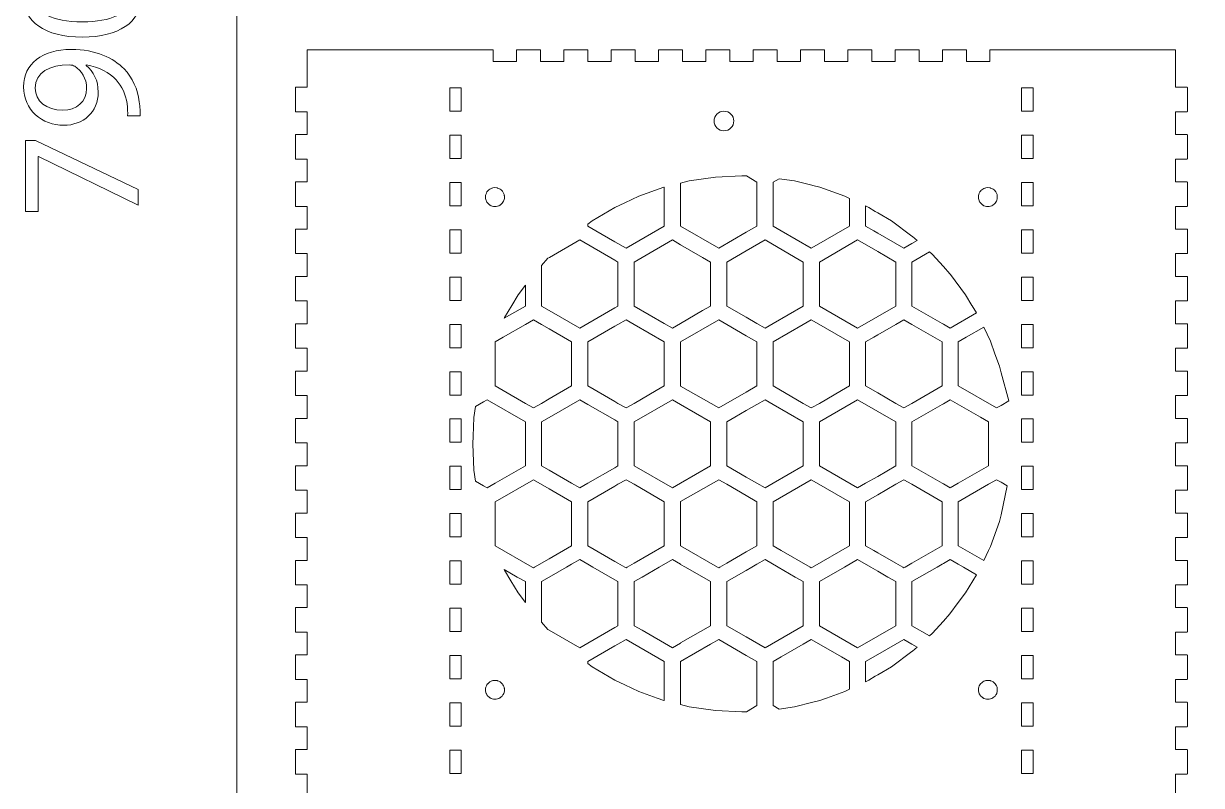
# Model space of a CAD drawing. Header units: millimetres. Extents: x -359 to 570, y -577 to 281.
# Drawn here: x -359.3 to -60.6, y -374.6 to -181.4 of the extents above; entities that cross this region are included whole.
import ezdxf

# ---------------------------------------------------------------- set-up
doc = ezdxf.new("R2010")
doc.units = ezdxf.units.MM
doc.header["$MEASUREMENT"] = 0
doc.layers.add('Layer 1', color=7, linetype='Continuous')

# ---------------------------------------------------------------- blocks, each defined once
blk = doc.blocks.new('block 50')
at = {"layer": 'Layer 1', "color": 7, "lineweight": 5}
blk.add_lwpolyline([(-251.25, -200.64), (-251.25, -197.68), (-248.33, -197.68), (-248.33, -203.6), (-251.25, -203.6), (-251.25, -200.64)], dxfattribs=at)
blk = doc.blocks.new('block 51')
at = {"layer": 'Layer 1', "color": 7, "lineweight": 5}
blk.add_lwpolyline([(-251.25, -212.64), (-251.25, -209.68), (-248.33, -209.68), (-248.33, -215.6), (-251.25, -215.6), (-251.25, -212.64)], dxfattribs=at)
blk = doc.blocks.new('block 52')
at = {"layer": 'Layer 1', "color": 7, "lineweight": 5}
blk.add_lwpolyline([(-251.25, -224.64), (-251.25, -221.68), (-248.33, -221.68), (-248.33, -227.6), (-251.25, -227.6), (-251.25, -224.64)], dxfattribs=at)
blk = doc.blocks.new('block 53')
at = {"layer": 'Layer 1', "color": 7, "lineweight": 5}
blk.add_lwpolyline([(-251.25, -236.64), (-251.25, -233.68), (-248.33, -233.68), (-248.33, -239.6), (-251.25, -239.6), (-251.25, -236.64)], dxfattribs=at)
blk = doc.blocks.new('block 54')
at = {"layer": 'Layer 1', "color": 7, "lineweight": 5}
blk.add_lwpolyline([(-251.25, -248.64), (-251.25, -245.68), (-248.33, -245.68), (-248.33, -251.6), (-251.25, -251.6), (-251.25, -248.64)], dxfattribs=at)
blk = doc.blocks.new('block 55')
at = {"layer": 'Layer 1', "color": 7, "lineweight": 5}
blk.add_lwpolyline([(-251.25, -260.64), (-251.25, -257.68), (-248.33, -257.68), (-248.33, -263.6), (-251.25, -263.6), (-251.25, -260.64)], dxfattribs=at)
blk = doc.blocks.new('block 56')
at = {"layer": 'Layer 1', "color": 7, "lineweight": 5}
blk.add_lwpolyline([(-251.25, -272.64), (-251.25, -269.68), (-248.33, -269.68), (-248.33, -275.6), (-251.25, -275.6), (-251.25, -272.64)], dxfattribs=at)
blk = doc.blocks.new('block 57')
at = {"layer": 'Layer 1', "color": 7, "lineweight": 5}
blk.add_lwpolyline([(-251.25, -284.64), (-251.25, -281.68), (-248.33, -281.68), (-248.33, -287.6), (-251.25, -287.6), (-251.25, -284.64)], dxfattribs=at)
blk = doc.blocks.new('block 58')
at = {"layer": 'Layer 1', "color": 7, "lineweight": 5}
blk.add_lwpolyline([(-251.25, -296.64), (-251.25, -293.68), (-248.33, -293.68), (-248.33, -299.6), (-251.25, -299.6), (-251.25, -296.64)], dxfattribs=at)
blk = doc.blocks.new('block 59')
at = {"layer": 'Layer 1', "color": 7, "lineweight": 5}
blk.add_lwpolyline([(-251.25, -308.64), (-251.25, -305.68), (-248.33, -305.68), (-248.33, -311.6), (-251.25, -311.6), (-251.25, -308.64)], dxfattribs=at)
blk = doc.blocks.new('block 60')
at = {"layer": 'Layer 1', "color": 7, "lineweight": 5}
blk.add_lwpolyline([(-251.25, -320.64), (-251.25, -317.68), (-248.33, -317.68), (-248.33, -323.6), (-251.25, -323.6), (-251.25, -320.64)], dxfattribs=at)
blk = doc.blocks.new('block 61')
at = {"layer": 'Layer 1', "color": 7, "lineweight": 5}
blk.add_lwpolyline([(-251.25, -332.64), (-251.25, -329.68), (-248.33, -329.68), (-248.33, -335.6), (-251.25, -335.6), (-251.25, -332.64)], dxfattribs=at)
blk = doc.blocks.new('block 62')
at = {"layer": 'Layer 1', "color": 7, "lineweight": 5}
blk.add_lwpolyline([(-251.25, -344.64), (-251.25, -341.68), (-248.33, -341.68), (-248.33, -347.6), (-251.25, -347.6), (-251.25, -344.64)], dxfattribs=at)
blk = doc.blocks.new('block 63')
at = {"layer": 'Layer 1', "color": 7, "lineweight": 5}
blk.add_lwpolyline([(-251.25, -356.64), (-251.25, -353.68), (-248.33, -353.68), (-248.33, -359.6), (-251.25, -359.6), (-251.25, -356.64)], dxfattribs=at)
blk = doc.blocks.new('block 64')
at = {"layer": 'Layer 1', "color": 7, "lineweight": 5}
blk.add_lwpolyline([(-251.25, -368.64), (-251.25, -365.68), (-248.33, -365.68), (-248.33, -371.6), (-251.25, -371.6), (-251.25, -368.64)], dxfattribs=at)
blk = doc.blocks.new('block 80')
at = {"layer": 'Layer 1', "color": 7, "lineweight": 5}
blk.add_lwpolyline([(-106.25, -200.64), (-106.25, -197.68), (-103.33, -197.68), (-103.33, -203.6), (-106.25, -203.6), (-106.25, -200.64)], dxfattribs=at)
blk = doc.blocks.new('block 81')
at = {"layer": 'Layer 1', "color": 7, "lineweight": 5}
blk.add_lwpolyline([(-106.25, -212.64), (-106.25, -209.68), (-103.33, -209.68), (-103.33, -215.6), (-106.25, -215.6), (-106.25, -212.64)], dxfattribs=at)
blk = doc.blocks.new('block 82')
at = {"layer": 'Layer 1', "color": 7, "lineweight": 5}
blk.add_lwpolyline([(-106.25, -224.64), (-106.25, -221.68), (-103.33, -221.68), (-103.33, -227.6), (-106.25, -227.6), (-106.25, -224.64)], dxfattribs=at)
blk = doc.blocks.new('block 83')
at = {"layer": 'Layer 1', "color": 7, "lineweight": 5}
blk.add_lwpolyline([(-106.25, -236.64), (-106.25, -233.68), (-103.33, -233.68), (-103.33, -239.6), (-106.25, -239.6), (-106.25, -236.64)], dxfattribs=at)
blk = doc.blocks.new('block 84')
at = {"layer": 'Layer 1', "color": 7, "lineweight": 5}
blk.add_lwpolyline([(-106.25, -248.64), (-106.25, -245.68), (-103.33, -245.68), (-103.33, -251.6), (-106.25, -251.6), (-106.25, -248.64)], dxfattribs=at)
blk = doc.blocks.new('block 85')
at = {"layer": 'Layer 1', "color": 7, "lineweight": 5}
blk.add_lwpolyline([(-106.25, -260.64), (-106.25, -257.68), (-103.33, -257.68), (-103.33, -263.6), (-106.25, -263.6), (-106.25, -260.64)], dxfattribs=at)
blk = doc.blocks.new('block 86')
at = {"layer": 'Layer 1', "color": 7, "lineweight": 5}
blk.add_lwpolyline([(-106.25, -272.64), (-106.25, -269.68), (-103.33, -269.68), (-103.33, -275.6), (-106.25, -275.6), (-106.25, -272.64)], dxfattribs=at)
blk = doc.blocks.new('block 87')
at = {"layer": 'Layer 1', "color": 7, "lineweight": 5}
blk.add_lwpolyline([(-106.25, -284.64), (-106.25, -281.68), (-103.33, -281.68), (-103.33, -287.6), (-106.25, -287.6), (-106.25, -284.64)], dxfattribs=at)
blk = doc.blocks.new('block 88')
at = {"layer": 'Layer 1', "color": 7, "lineweight": 5}
blk.add_lwpolyline([(-106.25, -296.64), (-106.25, -293.68), (-103.33, -293.68), (-103.33, -299.6), (-106.25, -299.6), (-106.25, -296.64)], dxfattribs=at)
blk = doc.blocks.new('block 89')
at = {"layer": 'Layer 1', "color": 7, "lineweight": 5}
blk.add_lwpolyline([(-106.25, -308.64), (-106.25, -305.68), (-103.33, -305.68), (-103.33, -311.6), (-106.25, -311.6), (-106.25, -308.64)], dxfattribs=at)
blk = doc.blocks.new('block 90')
at = {"layer": 'Layer 1', "color": 7, "lineweight": 5}
blk.add_lwpolyline([(-106.25, -320.64), (-106.25, -317.68), (-103.33, -317.68), (-103.33, -323.6), (-106.25, -323.6), (-106.25, -320.64)], dxfattribs=at)
blk = doc.blocks.new('block 91')
at = {"layer": 'Layer 1', "color": 7, "lineweight": 5}
blk.add_lwpolyline([(-106.25, -332.64), (-106.25, -329.68), (-103.33, -329.68), (-103.33, -335.6), (-106.25, -335.6), (-106.25, -332.64)], dxfattribs=at)
blk = doc.blocks.new('block 92')
at = {"layer": 'Layer 1', "color": 7, "lineweight": 5}
blk.add_lwpolyline([(-106.25, -344.64), (-106.25, -341.68), (-103.33, -341.68), (-103.33, -347.6), (-106.25, -347.6), (-106.25, -344.64)], dxfattribs=at)
blk = doc.blocks.new('block 93')
at = {"layer": 'Layer 1', "color": 7, "lineweight": 5}
blk.add_lwpolyline([(-106.25, -356.64), (-106.25, -353.68), (-103.33, -353.68), (-103.33, -359.6), (-106.25, -359.6), (-106.25, -356.64)], dxfattribs=at)
blk = doc.blocks.new('block 94')
at = {"layer": 'Layer 1', "color": 7, "lineweight": 5}
blk.add_lwpolyline([(-106.25, -368.64), (-106.25, -365.68), (-103.33, -365.68), (-103.33, -371.6), (-106.25, -371.6), (-106.25, -368.64)], dxfattribs=at)
blk = doc.blocks.new('block 110')
at = {"layer": 'Layer 1', "color": 7, "lineweight": 5}
blk.add_lwpolyline([(-239.79, -227.79), (-239.87, -227.79), (-240.13, -227.76), (-240.46, -227.69), (-240.78, -227.57), (-241.01, -227.45), (-241.09, -227.41), (-241.16, -227.36), (-241.36, -227.2), (-241.6, -226.96), (-241.81, -226.69), (-241.94, -226.46), (-241.97, -226.39), (-242.02, -226.28), (-242.16, -225.73), (-242.18, -225.16), (-242.16, -225.05), (-242.15, -224.96), (-242.09, -224.71), (-241.97, -224.39), (-241.81, -224.09), (-241.66, -223.88), (-241.6, -223.82), (-241.54, -223.75), (-241.36, -223.57), (-241.09, -223.37), (-240.79, -223.21), (-240.55, -223.11), (-240.47, -223.09), (-240.35, -223.05), (-239.79, -222.99), (-239.22, -223.05), (-239.11, -223.09), (-239.03, -223.11), (-238.79, -223.21), (-238.49, -223.37), (-238.21, -223.57), (-238.03, -223.75), (-237.97, -223.82), (-237.92, -223.88), (-237.77, -224.09), (-237.6, -224.39), (-237.48, -224.71), (-237.42, -224.96), (-237.41, -225.05), (-237.4, -225.16), (-237.41, -225.73), (-237.56, -226.28), (-237.6, -226.39), (-237.64, -226.46), (-237.77, -226.69), (-237.97, -226.96), (-238.21, -227.2), (-238.42, -227.36), (-238.49, -227.41), (-238.56, -227.45), (-238.79, -227.57), (-239.11, -227.69), (-239.45, -227.76), (-239.7, -227.79), (-239.79, -227.79)], dxfattribs=at)
blk = doc.blocks.new('block 111')
at = {"layer": 'Layer 1', "color": 7, "lineweight": 5}
blk.add_lwpolyline([(-114.79, -227.79), (-114.87, -227.79), (-115.13, -227.76), (-115.46, -227.69), (-115.78, -227.57), (-116.01, -227.45), (-116.09, -227.41), (-116.16, -227.36), (-116.36, -227.2), (-116.6, -226.96), (-116.81, -226.69), (-116.93, -226.46), (-116.97, -226.39), (-117.02, -226.28), (-117.16, -225.73), (-117.18, -225.16), (-117.16, -225.05), (-117.15, -224.96), (-117.09, -224.71), (-116.97, -224.39), (-116.81, -224.09), (-116.65, -223.88), (-116.6, -223.82), (-116.54, -223.75), (-116.36, -223.57), (-116.08, -223.37), (-115.79, -223.21), (-115.55, -223.11), (-115.47, -223.09), (-115.35, -223.05), (-114.79, -222.99), (-114.22, -223.05), (-114.11, -223.09), (-114.03, -223.11), (-113.79, -223.21), (-113.49, -223.37), (-113.21, -223.57), (-113.03, -223.75), (-112.97, -223.82), (-112.92, -223.88), (-112.77, -224.09), (-112.6, -224.39), (-112.48, -224.71), (-112.42, -224.96), (-112.41, -225.05), (-112.4, -225.16), (-112.41, -225.73), (-112.55, -226.28), (-112.6, -226.39), (-112.64, -226.46), (-112.77, -226.69), (-112.97, -226.96), (-113.21, -227.2), (-113.42, -227.36), (-113.49, -227.41), (-113.56, -227.45), (-113.79, -227.57), (-114.11, -227.69), (-114.44, -227.76), (-114.7, -227.79), (-114.79, -227.79)], dxfattribs=at)
blk = doc.blocks.new('block 112')
at = {"layer": 'Layer 1', "color": 7, "lineweight": 5}
blk.add_lwpolyline([(-239.79, -352.79), (-239.87, -352.79), (-240.13, -352.76), (-240.46, -352.69), (-240.78, -352.57), (-241.01, -352.45), (-241.09, -352.41), (-241.16, -352.36), (-241.36, -352.2), (-241.6, -351.96), (-241.81, -351.69), (-241.94, -351.46), (-241.97, -351.39), (-242.02, -351.28), (-242.16, -350.73), (-242.18, -350.16), (-242.16, -350.05), (-242.15, -349.96), (-242.09, -349.71), (-241.97, -349.39), (-241.81, -349.09), (-241.66, -348.88), (-241.6, -348.82), (-241.54, -348.75), (-241.36, -348.57), (-241.09, -348.37), (-240.79, -348.2), (-240.55, -348.11), (-240.47, -348.09), (-240.35, -348.05), (-239.79, -347.99), (-239.22, -348.05), (-239.11, -348.09), (-239.03, -348.11), (-238.79, -348.2), (-238.49, -348.37), (-238.21, -348.57), (-238.03, -348.75), (-237.97, -348.82), (-237.92, -348.88), (-237.77, -349.09), (-237.6, -349.39), (-237.48, -349.71), (-237.42, -349.96), (-237.41, -350.05), (-237.4, -350.16), (-237.41, -350.73), (-237.56, -351.28), (-237.6, -351.39), (-237.64, -351.46), (-237.77, -351.69), (-237.97, -351.96), (-238.21, -352.2), (-238.42, -352.36), (-238.49, -352.41), (-238.56, -352.45), (-238.79, -352.57), (-239.11, -352.69), (-239.45, -352.76), (-239.7, -352.79), (-239.79, -352.79)], dxfattribs=at)
blk = doc.blocks.new('block 113')
at = {"layer": 'Layer 1', "color": 7, "lineweight": 5}
blk.add_lwpolyline([(-114.79, -352.79), (-114.87, -352.79), (-115.13, -352.76), (-115.46, -352.69), (-115.78, -352.57), (-116.01, -352.45), (-116.09, -352.41), (-116.16, -352.36), (-116.36, -352.2), (-116.6, -351.96), (-116.81, -351.69), (-116.93, -351.46), (-116.97, -351.39), (-117.02, -351.28), (-117.16, -350.73), (-117.18, -350.16), (-117.16, -350.05), (-117.15, -349.96), (-117.09, -349.71), (-116.97, -349.39), (-116.81, -349.09), (-116.65, -348.88), (-116.6, -348.82), (-116.54, -348.75), (-116.36, -348.57), (-116.08, -348.37), (-115.79, -348.2), (-115.55, -348.11), (-115.47, -348.09), (-115.35, -348.05), (-114.79, -347.99), (-114.22, -348.05), (-114.11, -348.09), (-114.03, -348.11), (-113.79, -348.2), (-113.49, -348.37), (-113.21, -348.57), (-113.03, -348.75), (-112.97, -348.82), (-112.92, -348.88), (-112.77, -349.09), (-112.6, -349.39), (-112.48, -349.71), (-112.42, -349.96), (-112.41, -350.05), (-112.4, -350.16), (-112.41, -350.73), (-112.55, -351.28), (-112.6, -351.39), (-112.64, -351.46), (-112.77, -351.69), (-112.97, -351.96), (-113.21, -352.2), (-113.42, -352.36), (-113.49, -352.41), (-113.56, -352.45), (-113.79, -352.57), (-114.11, -352.69), (-114.44, -352.76), (-114.7, -352.79), (-114.79, -352.79)], dxfattribs=at)
blk = doc.blocks.new('block 118')
at = {"layer": 'Layer 1', "color": 7, "lineweight": 5}
for points in [[(-287.39, -191.14), (-287.39, -197.54), (-290.29, -197.54), (-290.3, -197.54), (-290.36, -197.57), (-290.39, -197.62), (-290.39, -197.64), (-290.39, -203.64), (-290.39, -203.65), (-290.36, -203.71), (-290.3, -203.74), (-290.29, -203.74), (-287.39, -203.74), (-287.39, -209.54), (-290.29, -209.54), (-290.3, -209.54), (-290.36, -209.57), (-290.39, -209.62), (-290.39, -209.64), (-290.39, -215.64), (-290.39, -215.65), (-290.36, -215.71), (-290.3, -215.74), (-290.29, -215.74), (-287.39, -215.74), (-287.39, -221.54), (-290.29, -221.54), (-290.3, -221.54), (-290.36, -221.57), (-290.39, -221.62), (-290.39, -221.64), (-290.39, -227.64), (-290.39, -227.66), (-290.36, -227.71), (-290.3, -227.74), (-290.29, -227.74), (-287.39, -227.74), (-287.39, -233.54), (-290.29, -233.54), (-290.3, -233.54), (-290.36, -233.57), (-290.39, -233.62), (-290.39, -233.64), (-290.39, -239.64), (-290.39, -239.66), (-290.36, -239.71), (-290.3, -239.74), (-290.29, -239.74), (-287.39, -239.74), (-287.39, -245.54), (-290.29, -245.54), (-290.3, -245.54), (-290.36, -245.57), (-290.39, -245.62), (-290.39, -245.64), (-290.39, -251.64), (-290.39, -251.65), (-290.36, -251.71), (-290.3, -251.74), (-290.29, -251.74), (-287.39, -251.74), (-287.39, -257.54), (-290.29, -257.54), (-290.3, -257.54), (-290.36, -257.57), (-290.39, -257.62), (-290.39, -257.64), (-290.39, -263.64), (-290.39, -263.66), (-290.36, -263.71), (-290.3, -263.74), (-290.29, -263.74), (-287.39, -263.74), (-287.39, -269.54), (-290.29, -269.54), (-290.3, -269.54), (-290.36, -269.57), (-290.39, -269.62), (-290.39, -269.64), (-290.39, -275.64), (-290.39, -275.66), (-290.36, -275.71), (-290.3, -275.74), (-290.29, -275.74), (-287.39, -275.74), (-287.39, -281.54), (-290.29, -281.54), (-290.3, -281.54), (-290.36, -281.57), (-290.39, -281.62), (-290.39, -281.64), (-290.39, -287.64), (-290.39, -287.66), (-290.36, -287.71), (-290.3, -287.74), (-290.29, -287.74), (-287.39, -287.74), (-287.39, -293.54), (-290.29, -293.54), (-290.3, -293.54), (-290.36, -293.57), (-290.39, -293.62), (-290.39, -293.64), (-290.39, -299.64), (-290.39, -299.66), (-290.36, -299.71), (-290.3, -299.74), (-290.29, -299.74), (-287.39, -299.74), (-287.39, -305.54), (-290.29, -305.54), (-290.3, -305.54), (-290.36, -305.57), (-290.39, -305.62), (-290.39, -305.64), (-290.39, -311.64), (-290.39, -311.66), (-290.36, -311.71), (-290.3, -311.74), (-290.29, -311.74), (-287.39, -311.74), (-287.39, -317.54), (-290.29, -317.54), (-290.3, -317.54), (-290.36, -317.57), (-290.39, -317.62), (-290.39, -317.64), (-290.39, -323.64), (-290.39, -323.66), (-290.36, -323.71), (-290.3, -323.74), (-290.29, -323.74), (-287.39, -323.74), (-287.39, -329.54), (-290.29, -329.54), (-290.3, -329.54), (-290.36, -329.57), (-290.39, -329.62), (-290.39, -329.64), (-290.39, -335.64), (-290.39, -335.66), (-290.36, -335.71), (-290.3, -335.74), (-290.29, -335.74), (-287.39, -335.74), (-287.39, -341.54), (-290.29, -341.54), (-290.3, -341.54), (-290.36, -341.57), (-290.39, -341.62), (-290.39, -341.64), (-290.39, -347.64), (-290.39, -347.66), (-290.36, -347.71), (-290.3, -347.74), (-290.29, -347.74), (-287.39, -347.74), (-287.39, -353.54), (-290.29, -353.54), (-290.3, -353.54), (-290.36, -353.57), (-290.39, -353.62), (-290.39, -353.64), (-290.39, -359.64), (-290.39, -359.66), (-290.36, -359.71), (-290.3, -359.74), (-290.29, -359.74), (-287.39, -359.74), (-287.39, -365.54), (-290.29, -365.54), (-290.3, -365.54), (-290.36, -365.57), (-290.39, -365.62), (-290.39, -365.64), (-290.39, -371.64), (-290.39, -371.66), (-290.36, -371.71), (-290.3, -371.74), (-290.29, -371.74), (-287.39, -371.74), (-287.39, -377.54)], [(-67.19, -377.54), (-67.19, -371.74), (-64.29, -371.74), (-64.27, -371.74), (-64.22, -371.71), (-64.19, -371.66), (-64.19, -371.64), (-64.19, -365.64), (-64.19, -365.62), (-64.22, -365.57), (-64.27, -365.54), (-64.29, -365.54), (-67.19, -365.54), (-67.19, -359.74), (-64.29, -359.74), (-64.27, -359.74), (-64.22, -359.71), (-64.19, -359.66), (-64.19, -359.64), (-64.19, -353.64), (-64.19, -353.62), (-64.22, -353.57), (-64.27, -353.54), (-64.29, -353.54), (-67.19, -353.54), (-67.19, -347.74), (-64.29, -347.74), (-64.27, -347.74), (-64.22, -347.71), (-64.19, -347.66), (-64.19, -347.64), (-64.19, -341.64), (-64.19, -341.62), (-64.22, -341.57), (-64.27, -341.54), (-64.29, -341.54), (-67.19, -341.54), (-67.19, -335.74), (-64.29, -335.74), (-64.27, -335.74), (-64.22, -335.71), (-64.19, -335.66), (-64.19, -335.64), (-64.19, -329.64), (-64.19, -329.62), (-64.22, -329.57), (-64.27, -329.54), (-64.29, -329.54), (-67.19, -329.54), (-67.19, -323.74), (-64.29, -323.74), (-64.27, -323.74), (-64.22, -323.71), (-64.19, -323.66), (-64.19, -323.64), (-64.19, -317.64), (-64.19, -317.62), (-64.22, -317.57), (-64.27, -317.54), (-64.29, -317.54), (-67.19, -317.54), (-67.19, -311.74), (-64.29, -311.74), (-64.27, -311.74), (-64.22, -311.71), (-64.19, -311.66), (-64.19, -311.64), (-64.19, -305.64), (-64.19, -305.62), (-64.22, -305.57), (-64.27, -305.54), (-64.29, -305.54), (-67.19, -305.54), (-67.19, -299.74), (-64.29, -299.74), (-64.27, -299.74), (-64.22, -299.71), (-64.19, -299.66), (-64.19, -299.64), (-64.19, -293.64), (-64.19, -293.62), (-64.22, -293.57), (-64.27, -293.54), (-64.29, -293.54), (-67.19, -293.54), (-67.19, -287.74), (-64.29, -287.74), (-64.27, -287.74), (-64.22, -287.71), (-64.19, -287.66), (-64.19, -287.64), (-64.19, -281.64), (-64.19, -281.62), (-64.22, -281.57), (-64.27, -281.54), (-64.29, -281.54), (-67.19, -281.54), (-67.19, -275.74), (-64.29, -275.74), (-64.27, -275.74), (-64.22, -275.71), (-64.19, -275.66), (-64.19, -275.64), (-64.19, -269.64), (-64.19, -269.62), (-64.22, -269.57), (-64.27, -269.54), (-64.29, -269.54), (-67.19, -269.54), (-67.19, -263.74), (-64.29, -263.74), (-64.27, -263.74), (-64.22, -263.71), (-64.19, -263.66), (-64.19, -263.64), (-64.19, -257.64), (-64.19, -257.62), (-64.22, -257.57), (-64.27, -257.54), (-64.29, -257.54), (-67.19, -257.54), (-67.19, -251.74), (-64.29, -251.74), (-64.27, -251.74), (-64.22, -251.71), (-64.19, -251.65), (-64.19, -251.64), (-64.19, -245.64), (-64.19, -245.62), (-64.22, -245.57), (-64.27, -245.54), (-64.29, -245.54), (-67.19, -245.54), (-67.19, -239.74), (-64.29, -239.74), (-64.27, -239.74), (-64.22, -239.71), (-64.19, -239.66), (-64.19, -239.64), (-64.19, -233.64), (-64.19, -233.62), (-64.22, -233.57), (-64.27, -233.54), (-64.29, -233.54), (-67.19, -233.54), (-67.19, -227.74), (-64.29, -227.74), (-64.27, -227.74), (-64.22, -227.71), (-64.19, -227.66), (-64.19, -227.64), (-64.19, -221.64), (-64.19, -221.62), (-64.22, -221.57), (-64.27, -221.54), (-64.29, -221.54), (-67.19, -221.54), (-67.19, -215.74), (-64.29, -215.74), (-64.27, -215.74), (-64.22, -215.71), (-64.19, -215.65), (-64.19, -215.64), (-64.19, -209.64), (-64.19, -209.62), (-64.22, -209.57), (-64.27, -209.54), (-64.29, -209.54), (-67.19, -209.54), (-67.19, -203.74), (-64.29, -203.74), (-64.27, -203.74), (-64.22, -203.71), (-64.19, -203.65), (-64.19, -203.64), (-64.19, -197.64), (-64.19, -197.62), (-64.22, -197.57), (-64.27, -197.54), (-64.29, -197.54), (-67.19, -197.54), (-67.19, -191.14), (-67.19, -188.14), (-67.19, -188.12), (-67.22, -188.07), (-67.27, -188.04), (-67.29, -188.04), (-106.29, -188.04), (-114.23, -188.04), (-114.24, -188.04), (-114.3, -188.07), (-114.33, -188.12), (-114.33, -188.14), (-114.33, -191.04), (-120.25, -191.04), (-120.25, -188.14), (-120.25, -188.12), (-120.28, -188.07), (-120.33, -188.04), (-120.35, -188.04), (-126.23, -188.04), (-126.24, -188.04), (-126.3, -188.07), (-126.33, -188.12), (-126.33, -188.14), (-126.33, -191.04), (-132.25, -191.04), (-132.25, -188.14), (-132.25, -188.12), (-132.28, -188.07), (-132.33, -188.04), (-132.35, -188.04), (-138.23, -188.04), (-138.24, -188.04), (-138.3, -188.07), (-138.33, -188.12), (-138.33, -188.14), (-138.33, -191.04), (-144.25, -191.04), (-144.25, -188.14), (-144.25, -188.12), (-144.28, -188.07), (-144.33, -188.04), (-144.35, -188.04), (-150.23, -188.04), (-150.25, -188.04), (-150.3, -188.07), (-150.33, -188.12), (-150.33, -188.14), (-150.33, -191.04), (-156.25, -191.04), (-156.25, -188.14), (-156.25, -188.12), (-156.28, -188.07), (-156.33, -188.04), (-156.35, -188.04), (-162.23, -188.04), (-162.24, -188.04), (-162.3, -188.07), (-162.33, -188.12), (-162.33, -188.14), (-162.33, -191.04), (-168.25, -191.04), (-168.25, -188.14), (-168.25, -188.12), (-168.28, -188.07), (-168.33, -188.04), (-168.35, -188.04), (-174.23, -188.04), (-174.25, -188.04), (-174.3, -188.07), (-174.33, -188.12), (-174.33, -188.14), (-174.33, -191.04), (-180.25, -191.04), (-180.25, -188.14), (-180.25, -188.12), (-180.27, -188.07), (-180.33, -188.04), (-180.35, -188.04), (-186.23, -188.04), (-186.24, -188.04), (-186.3, -188.07), (-186.33, -188.12), (-186.33, -188.14), (-186.33, -191.04), (-192.25, -191.04), (-192.25, -188.14), (-192.25, -188.12), (-192.28, -188.07), (-192.33, -188.04), (-192.35, -188.04), (-198.23, -188.04), (-198.24, -188.04), (-198.3, -188.07), (-198.33, -188.12), (-198.33, -188.14), (-198.33, -191.04), (-204.25, -191.04), (-204.25, -188.14), (-204.25, -188.12), (-204.28, -188.07), (-204.33, -188.04), (-204.35, -188.04), (-210.23, -188.04), (-210.24, -188.04), (-210.3, -188.07), (-210.33, -188.12), (-210.33, -188.14), (-210.33, -191.04), (-216.25, -191.04), (-216.25, -188.14), (-216.25, -188.12), (-216.28, -188.07), (-216.33, -188.04), (-216.35, -188.04), (-222.23, -188.04), (-222.24, -188.04), (-222.3, -188.07), (-222.33, -188.12), (-222.33, -188.14), (-222.33, -191.04), (-228.25, -191.04), (-228.25, -188.14), (-228.25, -188.12), (-228.28, -188.07), (-228.33, -188.04), (-228.35, -188.04), (-234.23, -188.04), (-234.24, -188.04), (-234.3, -188.07), (-234.33, -188.12), (-234.33, -188.14), (-234.33, -191.04), (-240.25, -191.04), (-240.25, -188.14), (-240.25, -188.12), (-240.28, -188.07), (-240.33, -188.04), (-240.35, -188.04), (-248.29, -188.04), (-287.29, -188.04), (-287.3, -188.04), (-287.36, -188.07), (-287.39, -188.12), (-287.39, -188.14), (-287.39, -191.14)]]:
    blk.add_lwpolyline(points, dxfattribs=at)
blk = doc.blocks.new('block 389')
at = {"layer": 'Layer 1', "color": 7, "lineweight": 5}
blk.add_lwpolyline([(-192.77, -354.11), (-192.77, -353.5), (-192.77, -352.47), (-192.77, -349.14), (-192.77, -345.55), (-192.77, -343.21), (-192.73, -343.18), (-185.1, -338.79), (-183.06, -337.62), (-181.03, -338.79), (-176.06, -341.64), (-173.35, -343.21), (-173.35, -345.55), (-173.35, -349.14), (-173.35, -352.47), (-173.35, -353.5), (-173.35, -354.38), (-176.04, -355.93), (-176.06, -355.93), (-177.19, -355.98), (-183.88, -355.66), (-190.5, -354.68), (-192.77, -354.11)], dxfattribs=at)
blk = doc.blocks.new('block 390')
at = {"layer": 'Layer 1', "color": 7, "lineweight": 5}
blk.add_lwpolyline([(-169.28, -354.38), (-169.28, -353.5), (-169.28, -352.47), (-169.28, -349.14), (-169.28, -343.21), (-167.25, -342.04), (-161.6, -338.79), (-159.57, -337.62), (-159.4, -337.72), (-151.89, -342.04), (-149.86, -343.21), (-149.86, -349.14), (-149.86, -350.24), (-151.07, -350.81), (-155.74, -352.47), (-157.37, -353.06), (-159.14, -353.5), (-163.87, -354.68), (-167.76, -355.25), (-169.28, -354.38)], dxfattribs=at)
blk = doc.blocks.new('block 391')
at = {"layer": 'Layer 1', "color": 7, "lineweight": 5}
blk.add_lwpolyline([(-109.44, -277.06), (-111.43, -278.22), (-112.58, -278.89), (-122.29, -273.3), (-122.29, -262.13), (-120.26, -260.96), (-115.82, -258.4), (-114.13, -261.96), (-112.99, -265.14), (-111.87, -268.25), (-111.43, -270.01), (-109.44, -277.06)], dxfattribs=at)
blk = doc.blocks.new('block 392')
at = {"layer": 'Layer 1', "color": 7, "lineweight": 5}
blk.add_lwpolyline([(-109.86, -298.65), (-111.43, -305.96), (-111.87, -307.72), (-114.13, -314.01), (-114.61, -315.03), (-115.82, -317.56), (-122.29, -313.84), (-122.29, -302.67), (-114.61, -298.25), (-112.58, -297.08), (-111.43, -297.74), (-109.86, -298.65)], dxfattribs=at)
blk = doc.blocks.new('block 393')
at = {"layer": 'Layer 1', "color": 7, "lineweight": 5}
blk.add_lwpolyline([(-245.44, -287.98), (-245.11, -294.65), (-244.69, -297.49), (-242.72, -298.62), (-241.79, -299.16), (-239.76, -297.99), (-232.08, -293.57), (-232.08, -286.06), (-232.08, -282.4), (-241.79, -276.81), (-242.72, -277.35), (-244.69, -278.48), (-245.11, -281.32), (-245.35, -286.06), (-245.44, -287.98)], dxfattribs=at)
blk = doc.blocks.new('block 394')
at = {"layer": 'Layer 1', "color": 7, "lineweight": 5}
blk.add_lwpolyline([(-232.08, -247.71), (-232.08, -252.86), (-232.08, -253.03), (-237.48, -256.14), (-237.38, -255.93), (-235.54, -252.86), (-233.94, -250.21), (-232.08, -247.71)], dxfattribs=at)
blk = doc.blocks.new('block 395')
at = {"layer": 'Layer 1', "color": 7, "lineweight": 5}
blk.add_lwpolyline([(-218.3, -236.27), (-209.39, -241.39), (-208.59, -241.86), (-208.59, -252.86), (-208.59, -253.03), (-209.39, -253.49), (-216.27, -257.45), (-218.3, -258.62), (-226.06, -254.15), (-228.01, -253.03), (-228.01, -252.86), (-228.01, -244.2), (-228.01, -242.72), (-226.37, -240.91), (-225.98, -240.69), (-218.3, -236.27)], dxfattribs=at)
blk = doc.blocks.new('block 396')
at = {"layer": 'Layer 1', "color": 7, "lineweight": 5}
blk.add_lwpolyline([(-215.11, -231.44), (-209.39, -228.03), (-209.36, -228.01), (-206.85, -226.83), (-203.31, -225.16), (-197, -222.91), (-196.84, -222.87), (-196.84, -226.83), (-196.84, -232.76), (-206.55, -238.35), (-209.39, -236.71), (-214.23, -233.93), (-216.27, -232.76), (-216.27, -232.3), (-215.11, -231.44)], dxfattribs=at)
blk = doc.blocks.new('block 397')
at = {"layer": 'Layer 1', "color": 7, "lineweight": 5}
blk.add_lwpolyline([(-230.05, -278.89), (-232.08, -277.72), (-237.73, -274.47), (-239.76, -273.3), (-239.76, -262.13), (-237.73, -260.96), (-232.08, -257.71), (-230.05, -256.54), (-228.01, -257.71), (-226.06, -258.83), (-220.34, -262.13), (-220.34, -273.3), (-226.06, -276.59), (-228.01, -277.72), (-230.05, -278.89)], dxfattribs=at)
blk = doc.blocks.new('block 398')
at = {"layer": 'Layer 1', "color": 7, "lineweight": 5}
blk.add_lwpolyline([(-216.27, -262.13), (-209.39, -258.17), (-208.59, -257.71), (-206.55, -256.54), (-204.52, -257.71), (-196.84, -262.13), (-196.84, -269.46), (-196.84, -270.96), (-196.84, -273.3), (-198.88, -274.47), (-204.52, -277.72), (-206.55, -278.89), (-208.59, -277.72), (-209.39, -277.25), (-216.27, -273.3), (-216.27, -270.96), (-216.27, -264.47), (-216.27, -262.13)], dxfattribs=at)
blk = doc.blocks.new('block 399')
at = {"layer": 'Layer 1', "color": 7, "lineweight": 5}
blk.add_lwpolyline([(-194.81, -236.27), (-192.73, -237.47), (-187.13, -240.69), (-185.1, -241.86), (-185.1, -244.2), (-185.1, -252.86), (-185.1, -253.03), (-187.13, -254.2), (-192.73, -257.42), (-194.81, -258.62), (-196.84, -257.45), (-204.52, -253.03), (-204.52, -252.86), (-204.52, -244.2), (-204.52, -241.86), (-202.48, -240.69), (-194.81, -236.27)], dxfattribs=at)
blk = doc.blocks.new('block 400')
at = {"layer": 'Layer 1', "color": 7, "lineweight": 5}
blk.add_lwpolyline([(-181.03, -241.86), (-176.06, -239), (-171.31, -236.27), (-163.64, -240.69), (-161.6, -241.86), (-161.6, -252.86), (-161.6, -253.03), (-169.28, -257.45), (-171.31, -258.62), (-173.35, -257.45), (-176.06, -255.88), (-181.03, -253.03), (-181.03, -252.86), (-181.03, -241.86)], dxfattribs=at)
blk = doc.blocks.new('block 401')
at = {"layer": 'Layer 1', "color": 7, "lineweight": 5}
blk.add_lwpolyline([(-192.77, -262.13), (-192.73, -262.1), (-183.06, -256.54), (-181.03, -257.71), (-176.06, -260.56), (-173.35, -262.13), (-173.35, -273.3), (-176.06, -274.86), (-183.06, -278.89), (-192.73, -273.33), (-192.77, -273.3), (-192.77, -269.46), (-192.77, -262.13)], dxfattribs=at)
blk = doc.blocks.new('block 402')
at = {"layer": 'Layer 1', "color": 7, "lineweight": 5}
blk.add_lwpolyline([(-208.59, -282.4), (-208.59, -286.06), (-208.59, -293.57), (-209.39, -294.03), (-216.27, -297.99), (-218.3, -299.16), (-220.34, -297.99), (-226.06, -294.69), (-228.01, -293.57), (-228.01, -291.23), (-228.01, -286.06), (-228.01, -282.4), (-226.06, -281.27), (-218.3, -276.81), (-216.27, -277.98), (-209.39, -281.93), (-208.59, -282.4)], dxfattribs=at)
blk = doc.blocks.new('block 403')
at = {"layer": 'Layer 1', "color": 7, "lineweight": 5}
blk.add_lwpolyline([(-185.1, -282.4), (-185.1, -286.06), (-185.1, -293.57), (-192.73, -297.96), (-194.81, -299.16), (-204.52, -293.57), (-204.52, -286.06), (-204.52, -282.4), (-194.81, -276.81), (-192.73, -278.01), (-185.1, -282.4)], dxfattribs=at)
blk = doc.blocks.new('block 404')
at = {"layer": 'Layer 1', "color": 7, "lineweight": 5}
blk.add_lwpolyline([(-230.05, -297.08), (-226.06, -299.37), (-220.34, -302.67), (-220.34, -313.84), (-226.06, -317.13), (-229.77, -319.27), (-230.05, -319.43), (-230.32, -319.27), (-239.76, -313.84), (-239.76, -302.67), (-230.05, -297.08)], dxfattribs=at)
blk = doc.blocks.new('block 405')
at = {"layer": 'Layer 1', "color": 7, "lineweight": 5}
blk.add_lwpolyline([(-218.3, -317.35), (-216.27, -318.52), (-214.97, -319.27), (-209.39, -322.47), (-208.59, -322.94), (-208.59, -334.11), (-209.39, -334.57), (-216.27, -338.53), (-218.3, -339.7), (-226.06, -335.23), (-226.37, -335.05), (-228.01, -333.25), (-228.01, -331.77), (-228.01, -325.28), (-228.01, -322.94), (-226.06, -321.81), (-221.64, -319.27), (-220.34, -318.52), (-218.3, -317.35)], dxfattribs=at)
blk = doc.blocks.new('block 406')
at = {"layer": 'Layer 1', "color": 7, "lineweight": 5}
blk.add_lwpolyline([(-216.27, -302.67), (-209.39, -298.71), (-208.59, -298.25), (-206.55, -297.08), (-204.52, -298.25), (-196.84, -302.67), (-196.84, -313.84), (-204.52, -318.26), (-206.28, -319.27), (-206.55, -319.43), (-206.83, -319.27), (-208.59, -318.26), (-209.39, -317.79), (-216.27, -313.84), (-216.27, -302.67)], dxfattribs=at)
blk = doc.blocks.new('block 407')
at = {"layer": 'Layer 1', "color": 7, "lineweight": 5}
blk.add_lwpolyline([(-233.94, -325.76), (-235.77, -322.72), (-237.38, -320.04), (-237.48, -319.83), (-234.12, -321.77), (-232.08, -322.94), (-232.08, -328.26), (-233.94, -325.76)], dxfattribs=at)
blk = doc.blocks.new('block 408')
at = {"layer": 'Layer 1', "color": 7, "lineweight": 5}
blk.add_lwpolyline([(-215.11, -344.52), (-216.27, -343.67), (-216.27, -343.21), (-209.39, -339.25), (-208.59, -338.79), (-206.55, -337.62), (-196.84, -343.21), (-196.84, -349.14), (-196.84, -352.47), (-196.84, -353.1), (-197, -353.06), (-198.63, -352.47), (-203.31, -350.81), (-206.85, -349.14), (-209.36, -347.95), (-209.39, -347.94), (-215.11, -344.52)], dxfattribs=at)
blk = doc.blocks.new('block 409')
at = {"layer": 'Layer 1', "color": 7, "lineweight": 5}
blk.add_lwpolyline([(-192.77, -302.67), (-192.73, -302.64), (-183.06, -297.08), (-181.03, -298.25), (-176.06, -301.1), (-173.35, -302.67), (-173.35, -313.84), (-176.06, -315.4), (-181.03, -318.26), (-182.79, -319.27), (-183.06, -319.43), (-183.34, -319.27), (-192.73, -313.87), (-192.77, -313.84), (-192.77, -311.5), (-192.77, -305.01), (-192.77, -302.67)], dxfattribs=at)
blk = doc.blocks.new('block 410')
at = {"layer": 'Layer 1', "color": 7, "lineweight": 5}
blk.add_lwpolyline([(-204.52, -322.94), (-202.49, -321.77), (-198.14, -319.27), (-194.81, -317.35), (-192.77, -318.52), (-192.73, -318.55), (-191.47, -319.27), (-185.1, -322.94), (-185.1, -334.11), (-192.73, -338.5), (-192.77, -338.53), (-194.81, -339.7), (-202.49, -335.28), (-204.52, -334.11), (-204.52, -322.94)], dxfattribs=at)
blk = doc.blocks.new('block 411')
at = {"layer": 'Layer 1', "color": 7, "lineweight": 5}
blk.add_lwpolyline([(-181.03, -322.94), (-176.06, -320.08), (-174.65, -319.27), (-173.35, -318.52), (-171.31, -317.35), (-167.98, -319.27), (-163.64, -321.77), (-161.6, -322.94), (-161.6, -334.11), (-171.31, -339.7), (-176.06, -336.96), (-181.03, -334.11), (-181.03, -325.28), (-181.03, -322.94)], dxfattribs=at)
blk = doc.blocks.new('block 412')
at = {"layer": 'Layer 1', "color": 7, "lineweight": 5}
blk.add_lwpolyline([(-173.35, -232.76), (-176.06, -234.32), (-183.06, -238.35), (-192.73, -232.79), (-192.77, -232.76), (-192.77, -230.42), (-192.77, -226.83), (-192.77, -223.93), (-192.77, -222.47), (-192.77, -221.86), (-192.73, -221.85), (-190.5, -221.29), (-183.88, -220.31), (-177.19, -219.98), (-176.06, -220.04), (-176.04, -220.04), (-173.35, -221.59), (-173.35, -222.47), (-173.35, -223.93), (-173.35, -226.83), (-173.35, -230.42), (-173.35, -232.76)], dxfattribs=at)
blk = doc.blocks.new('block 413')
at = {"layer": 'Layer 1', "color": 7, "lineweight": 5}
blk.add_lwpolyline([(-169.28, -232.76), (-169.28, -226.83), (-169.28, -222.47), (-169.28, -221.59), (-167.76, -220.72), (-163.87, -221.29), (-159.4, -222.41), (-159.14, -222.47), (-157.37, -222.91), (-151.07, -225.16), (-149.86, -225.73), (-149.86, -226.83), (-149.86, -232.76), (-159.4, -238.25), (-159.57, -238.35), (-167.25, -233.93), (-169.28, -232.76)], dxfattribs=at)
blk = doc.blocks.new('block 414')
at = {"layer": 'Layer 1', "color": 7, "lineweight": 5}
blk.add_lwpolyline([(-147.82, -236.27), (-142.73, -239.2), (-138.11, -241.86), (-138.11, -252.86), (-138.11, -253.03), (-142.73, -255.69), (-147.82, -258.62), (-157.53, -253.03), (-157.53, -252.86), (-157.53, -241.86), (-147.82, -236.27)], dxfattribs=at)
blk = doc.blocks.new('block 415')
at = {"layer": 'Layer 1', "color": 7, "lineweight": 5}
blk.add_lwpolyline([(-145.01, -228.01), (-143.34, -229.01), (-142.73, -229.37), (-139.27, -231.44), (-134.04, -235.31), (-133.89, -235.42), (-132.76, -236.44), (-134.04, -237.18), (-136.07, -238.35), (-142.73, -234.52), (-143.75, -233.93), (-145.79, -232.76), (-145.79, -230.42), (-145.79, -227.65), (-145.01, -228.01)], dxfattribs=at)
blk = doc.blocks.new('block 416')
at = {"layer": 'Layer 1', "color": 7, "lineweight": 5}
blk.add_lwpolyline([(-161.6, -282.4), (-161.6, -286.06), (-161.6, -293.57), (-169.28, -297.99), (-171.31, -299.16), (-173.35, -297.99), (-176.06, -296.42), (-181.03, -293.57), (-181.03, -291.23), (-181.03, -286.06), (-181.03, -284.74), (-181.03, -282.4), (-178.99, -281.23), (-176.06, -279.54), (-173.35, -277.98), (-171.31, -276.81), (-169.28, -277.98), (-161.6, -282.4)], dxfattribs=at)
blk = doc.blocks.new('block 417')
at = {"layer": 'Layer 1', "color": 7, "lineweight": 5}
blk.add_lwpolyline([(-159.57, -256.54), (-159.4, -256.64), (-149.86, -262.13), (-149.86, -273.3), (-151.89, -274.47), (-157.53, -277.72), (-159.4, -278.79), (-159.57, -278.89), (-161.6, -277.72), (-169.28, -273.3), (-169.28, -262.13), (-161.6, -257.71), (-159.57, -256.54)], dxfattribs=at)
blk = doc.blocks.new('block 418')
at = {"layer": 'Layer 1', "color": 7, "lineweight": 5}
blk.add_lwpolyline([(-147.82, -276.81), (-142.73, -279.74), (-138.11, -282.4), (-138.11, -286.06), (-138.11, -293.57), (-142.73, -296.23), (-145.79, -297.99), (-147.82, -299.16), (-157.53, -293.57), (-157.53, -286.06), (-157.53, -282.4), (-147.82, -276.81)], dxfattribs=at)
blk = doc.blocks.new('block 419')
at = {"layer": 'Layer 1', "color": 7, "lineweight": 5}
blk.add_lwpolyline([(-128.93, -239.9), (-126.07, -243.04), (-124.43, -244.85), (-124.26, -245.06), (-120.44, -250.21), (-118.84, -252.86), (-118.76, -252.99), (-117.68, -254.79), (-124.33, -258.62), (-126.07, -257.61), (-126.36, -257.45), (-134.04, -253.03), (-134.04, -252.86), (-134.04, -244.2), (-134.04, -241.86), (-129.59, -239.3), (-128.93, -239.9)], dxfattribs=at)
blk = doc.blocks.new('block 420')
at = {"layer": 'Layer 1', "color": 7, "lineweight": 5}
blk.add_lwpolyline([(-136.07, -278.89), (-138.11, -277.72), (-142.73, -275.06), (-145.79, -273.3), (-145.79, -270.96), (-145.79, -264.47), (-145.79, -262.13), (-143.75, -260.96), (-142.73, -260.37), (-138.11, -257.71), (-136.07, -256.54), (-134.04, -257.71), (-126.36, -262.13), (-126.36, -273.3), (-134.04, -277.72), (-136.07, -278.89)], dxfattribs=at)
blk = doc.blocks.new('block 421')
at = {"layer": 'Layer 1', "color": 7, "lineweight": 5}
blk.add_lwpolyline([(-114.61, -282.4), (-114.61, -286.06), (-114.61, -293.57), (-122.29, -297.99), (-124.33, -299.16), (-126.07, -298.15), (-126.36, -297.99), (-134.04, -293.57), (-134.04, -286.06), (-134.04, -282.4), (-126.36, -277.98), (-126.07, -277.81), (-124.33, -276.81), (-116.65, -281.23), (-114.61, -282.4)], dxfattribs=at)
blk = doc.blocks.new('block 422')
at = {"layer": 'Layer 1', "color": 7, "lineweight": 5}
blk.add_lwpolyline([(-159.57, -297.08), (-159.4, -297.18), (-149.86, -302.67), (-149.86, -313.84), (-159.29, -319.27), (-159.4, -319.33), (-159.57, -319.43), (-159.84, -319.27), (-167.25, -315.01), (-169.28, -313.84), (-169.28, -302.67), (-159.57, -297.08)], dxfattribs=at)
blk = doc.blocks.new('block 423')
at = {"layer": 'Layer 1', "color": 7, "lineweight": 5}
blk.add_lwpolyline([(-145.79, -302.67), (-142.73, -300.91), (-138.11, -298.25), (-136.07, -297.08), (-134.04, -298.25), (-126.36, -302.67), (-126.36, -313.84), (-134.04, -318.26), (-135.8, -319.27), (-136.07, -319.43), (-136.35, -319.27), (-138.11, -318.26), (-142.73, -315.6), (-143.75, -315.01), (-145.79, -313.84), (-145.79, -311.5), (-145.79, -305.01), (-145.79, -302.67)], dxfattribs=at)
blk = doc.blocks.new('block 424')
at = {"layer": 'Layer 1', "color": 7, "lineweight": 5}
blk.add_lwpolyline([(-147.82, -317.35), (-144.49, -319.27), (-142.73, -320.28), (-140.14, -321.77), (-138.11, -322.94), (-138.11, -334.11), (-142.73, -336.77), (-147.82, -339.7), (-157.53, -334.11), (-157.53, -322.94), (-151.16, -319.27), (-147.82, -317.35)], dxfattribs=at)
blk = doc.blocks.new('block 425')
at = {"layer": 'Layer 1', "color": 7, "lineweight": 5}
blk.add_lwpolyline([(-145.79, -343.21), (-142.73, -341.45), (-136.07, -337.62), (-134.04, -338.79), (-132.76, -339.53), (-133.89, -340.55), (-134.04, -340.66), (-139.27, -344.52), (-142.73, -346.59), (-143.34, -346.95), (-145.01, -347.95), (-145.79, -348.32), (-145.79, -345.55), (-145.79, -343.21)], dxfattribs=at)
blk = doc.blocks.new('block 426')
at = {"layer": 'Layer 1', "color": 7, "lineweight": 5}
blk.add_lwpolyline([(-129.59, -336.67), (-134.04, -334.11), (-134.04, -331.77), (-134.04, -325.28), (-134.04, -322.94), (-127.66, -319.27), (-126.36, -318.52), (-126.07, -318.35), (-124.33, -317.35), (-122.29, -318.52), (-120.99, -319.27), (-117.68, -321.18), (-120.44, -325.76), (-122.29, -328.26), (-124.43, -331.12), (-126.07, -332.93), (-128.93, -336.07), (-129.59, -336.67)], dxfattribs=at)
blk = doc.blocks.new('block 388')
at = {"layer": 'Layer 1'}
for name in ['block 412', 'block 413', 'block 396', 'block 415', 'block 395', 'block 399', 'block 400', 'block 414', 'block 419', 'block 394', 'block 397', 'block 398', 'block 401', 'block 417', 'block 420', 'block 391', 'block 393', 'block 402', 'block 403', 'block 416', 'block 418', 'block 421', 'block 404', 'block 406', 'block 409', 'block 422', 'block 423', 'block 392', 'block 405', 'block 410', 'block 411', 'block 424', 'block 426', 'block 407', 'block 408', 'block 389', 'block 390', 'block 425']:
    blk.add_blockref(name, (0, 0), dxfattribs=at)
blk = doc.blocks.new('block 491')
at = {"layer": 'Layer 1', "color": 7, "lineweight": 5}
blk.add_lwpolyline([(-358.85, -211.02), (-356.29, -211.02), (-330.23, -223.48), (-330.23, -227.48), (-355.54, -215.07), (-355.63, -215.07), (-355.63, -229.07), (-358.85, -229.07), (-358.85, -211.02)], dxfattribs=at)
for points, knots in [([(-345.77, -123.91), (-347.97, -123.91), (-349.78, -123.95), (-351.54, -124.08), (-351.54, -124.08), (-351.54, -120.69), (-351.54, -120.69), (-351.54, -120.69), (-348.1, -120.52), (-348.1, -120.52), (-348.1, -120.52), (-348.1, -120.39), (-348.1, -120.39), (-350.13, -119.2), (-352.02, -117.22), (-352.02, -113.69), (-352.02, -110.79), (-350.26, -108.59), (-347.75, -107.66), (-347.75, -107.66), (-347.75, -107.58), (-347.75, -107.58), (-348.94, -106.92), (-349.87, -106.08), (-350.53, -105.2), (-351.49, -103.92), (-352.02, -102.51), (-352.02, -100.49), (-352.02, -97.67), (-350.17, -93.49), (-342.78, -93.49), (-342.78, -93.49), (-330.23, -93.49), (-330.23, -93.49), (-330.23, -93.49), (-330.23, -97.27), (-330.23, -97.27), (-330.23, -97.27), (-342.29, -97.27), (-342.29, -97.27), (-346.39, -97.27), (-348.85, -98.77), (-348.85, -101.9), (-348.85, -104.1), (-347.22, -105.82), (-345.33, -106.48), (-344.8, -106.65), (-344.1, -106.78), (-343.39, -106.78), (-343.39, -106.78), (-330.23, -106.78), (-330.23, -106.78), (-330.23, -106.78), (-330.23, -110.57), (-330.23, -110.57), (-330.23, -110.57), (-343, -110.57), (-343, -110.57), (-346.39, -110.57), (-348.85, -112.07), (-348.85, -115.02), (-348.85, -117.44), (-346.92, -119.2), (-344.98, -119.81), (-344.41, -120.03), (-343.75, -120.12), (-343.09, -120.12), (-343.09, -120.12), (-330.23, -120.12), (-330.23, -120.12), (-330.23, -120.12), (-330.23, -123.91), (-330.23, -123.91), (-330.23, -123.91), (-345.77, -123.91), (-345.77, -123.91)], [0, 0, 0, 0, 1, 1, 1, 2, 2, 2, 3, 3, 3, 4, 4, 4, 5, 5, 5, 6, 6, 6, 7, 7, 7, 8, 8, 8, 9, 9, 9, 10, 10, 10, 11, 11, 11, 12, 12, 12, 13, 13, 13, 14, 14, 14, 15, 15, 15, 16, 16, 16, 17, 17, 17, 18, 18, 18, 19, 19, 19, 20, 20, 20, 21, 21, 21, 22, 22, 22, 23, 23, 23, 24, 24, 24, 25, 25, 25, 25]), ([(-345.77, -160.62), (-347.97, -160.62), (-349.78, -160.66), (-351.54, -160.8), (-351.54, -160.8), (-351.54, -157.41), (-351.54, -157.41), (-351.54, -157.41), (-348.1, -157.23), (-348.1, -157.23), (-348.1, -157.23), (-348.1, -157.1), (-348.1, -157.1), (-350.13, -155.91), (-352.02, -153.93), (-352.02, -150.41), (-352.02, -147.5), (-350.26, -145.3), (-347.75, -144.38), (-347.75, -144.38), (-347.75, -144.29), (-347.75, -144.29), (-348.94, -143.63), (-349.87, -142.79), (-350.53, -141.91), (-351.49, -140.63), (-352.02, -139.23), (-352.02, -137.2), (-352.02, -134.38), (-350.17, -130.2), (-342.78, -130.2), (-342.78, -130.2), (-330.23, -130.2), (-330.23, -130.2), (-330.23, -130.2), (-330.23, -133.99), (-330.23, -133.99), (-330.23, -133.99), (-342.29, -133.99), (-342.29, -133.99), (-346.39, -133.99), (-348.85, -135.48), (-348.85, -138.61), (-348.85, -140.81), (-347.22, -142.53), (-345.33, -143.19), (-344.8, -143.36), (-344.1, -143.5), (-343.39, -143.5), (-343.39, -143.5), (-330.23, -143.5), (-330.23, -143.5), (-330.23, -143.5), (-330.23, -147.28), (-330.23, -147.28), (-330.23, -147.28), (-343, -147.28), (-343, -147.28), (-346.39, -147.28), (-348.85, -148.78), (-348.85, -151.73), (-348.85, -154.15), (-346.92, -155.91), (-344.98, -156.53), (-344.41, -156.75), (-343.75, -156.83), (-343.09, -156.83), (-343.09, -156.83), (-330.23, -156.83), (-330.23, -156.83), (-330.23, -156.83), (-330.23, -160.62), (-330.23, -160.62), (-330.23, -160.62), (-345.77, -160.62), (-345.77, -160.62)], [0, 0, 0, 0, 1, 1, 1, 2, 2, 2, 3, 3, 3, 4, 4, 4, 5, 5, 5, 6, 6, 6, 7, 7, 7, 8, 8, 8, 9, 9, 9, 10, 10, 10, 11, 11, 11, 12, 12, 12, 13, 13, 13, 14, 14, 14, 15, 15, 15, 16, 16, 16, 17, 17, 17, 18, 18, 18, 19, 19, 19, 20, 20, 20, 21, 21, 21, 22, 22, 22, 23, 23, 23, 24, 24, 24, 25, 25, 25, 25]), ([(-344.85, -165.42), (-335.12, -165.42), (-329.75, -169.03), (-329.75, -175.37), (-329.75, -180.96), (-334.99, -184.74), (-344.45, -184.83), (-354.05, -184.83), (-359.33, -180.69), (-359.33, -174.88), (-359.33, -168.85), (-353.96, -165.42), (-344.85, -165.42)], [0, 0, 0, 0, 1, 1, 1, 2, 2, 2, 3, 3, 3, 4, 4, 4, 4]), ([(-344.41, -180.96), (-336.97, -180.96), (-332.74, -178.67), (-332.74, -175.15), (-332.74, -171.18), (-337.36, -169.29), (-344.67, -169.29), (-351.71, -169.29), (-356.34, -171.1), (-356.34, -175.1), (-356.34, -178.49), (-352.2, -180.96), (-344.41, -180.96)], [0, 0, 0, 0, 1, 1, 1, 2, 2, 2, 3, 3, 3, 4, 4, 4, 4]), ([(-332.96, -204.77), (-332.87, -203.93), (-332.96, -202.97), (-333.09, -201.64), (-333.4, -199.4), (-334.33, -197.29), (-335.87, -195.66), (-337.58, -193.76), (-340.09, -192.4), (-343.48, -191.87), (-343.48, -191.87), (-343.48, -192), (-343.48, -192), (-341.55, -193.59), (-340.4, -195.88), (-340.4, -198.74), (-340.4, -203.89), (-344.28, -207.19), (-349.16, -207.19), (-354.58, -207.19), (-359.33, -203.27), (-359.33, -197.42), (-359.33, -191.56), (-354.58, -187.95), (-347.27, -187.95), (-340.97, -187.95), (-336.57, -190.07), (-333.84, -192.88), (-331.68, -195.09), (-330.36, -198.12), (-330.01, -201.2), (-329.79, -202.61), (-329.75, -203.85), (-329.79, -204.77), (-329.79, -204.77), (-332.96, -204.77), (-332.96, -204.77)], [0, 0, 0, 0, 1, 1, 1, 2, 2, 2, 3, 3, 3, 4, 4, 4, 5, 5, 5, 6, 6, 6, 7, 7, 7, 8, 8, 8, 9, 9, 9, 10, 10, 10, 11, 11, 11, 12, 12, 12, 12]), ([(-349.43, -203.36), (-345.86, -203.36), (-343.35, -201.2), (-343.35, -197.86), (-343.35, -195.26), (-344.63, -193.24), (-346.34, -192.22), (-346.7, -192), (-347.14, -191.87), (-347.75, -191.87), (-352.64, -191.87), (-356.38, -193.68), (-356.38, -197.73), (-356.38, -201.03), (-353.48, -203.36), (-349.43, -203.36)], [0, 0, 0, 0, 1, 1, 1, 2, 2, 2, 3, 3, 3, 4, 4, 4, 5, 5, 5, 5])]:
    blk.add_open_spline(points, degree=3, knots=knots, dxfattribs=at)

msp = doc.modelspace()

# ---------------------------------------------------------------- linework, layer by layer
at = {"layer": 'Layer 1', "color": 7, "lineweight": 5}
msp.add_lwpolyline([(569.76, -577.42), (-305.24, -577.42), (-305.24, 212.58), (569.76, 212.58), (569.76, -577.42)], dxfattribs=at)
msp.add_open_spline([(-179.22, -206.09), (-179.22, -207.47), (-180.33, -208.59), (-181.72, -208.59), (-183.1, -208.59), (-184.22, -207.47), (-184.22, -206.09), (-184.22, -204.71), (-183.1, -203.59), (-181.72, -203.59), (-180.33, -203.59), (-179.22, -204.71), (-179.22, -206.09)], degree=3, knots=[0, 0, 0, 0, 1, 1, 1, 2, 2, 2, 3, 3, 3, 4, 4, 4, 4], dxfattribs=at)

# ---------------------------------------------------------------- block references
at = {"layer": 'Layer 1'}
for name in ['block 491', 'block 118', 'block 50', 'block 80', 'block 51', 'block 81', 'block 388', 'block 52', 'block 110', 'block 111', 'block 82', 'block 53', 'block 83', 'block 54', 'block 84', 'block 55', 'block 85', 'block 56', 'block 86', 'block 57', 'block 87', 'block 58', 'block 88', 'block 59', 'block 89', 'block 60', 'block 90', 'block 61', 'block 91', 'block 62', 'block 92', 'block 112', 'block 113', 'block 63', 'block 93', 'block 64', 'block 94']:
    msp.add_blockref(name, (0, 0), dxfattribs=at)

doc.saveas('drawing.dxf')
